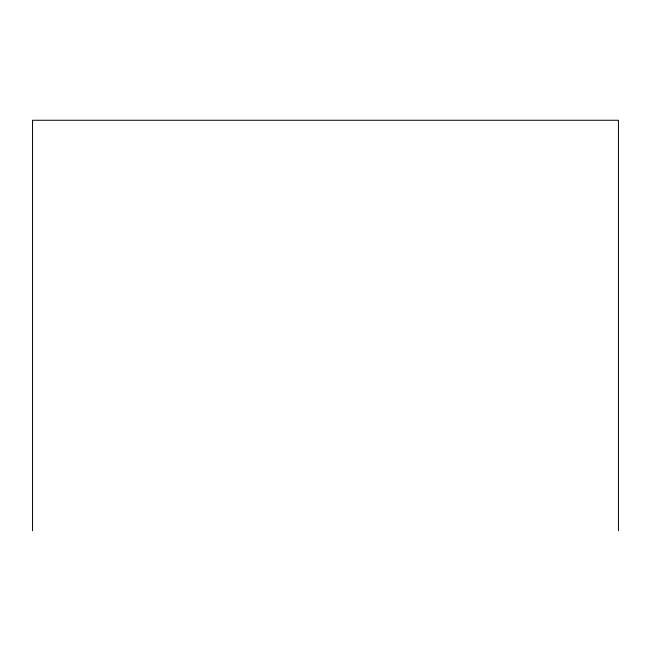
<?xml version="1.0" encoding="UTF-8"?>
<svg xmlns="http://www.w3.org/2000/svg" width="651" height="651" viewBox="0 0 651 651"><rect width="100%" height="100%" fill="white"/><g stroke="black" fill="none" stroke-linecap="round" stroke-linejoin="round"><path stroke-width="0.98" d="M618.45 530.736L618.45 120.264L32.55 120.264L32.55 530.736"/></g></svg>
